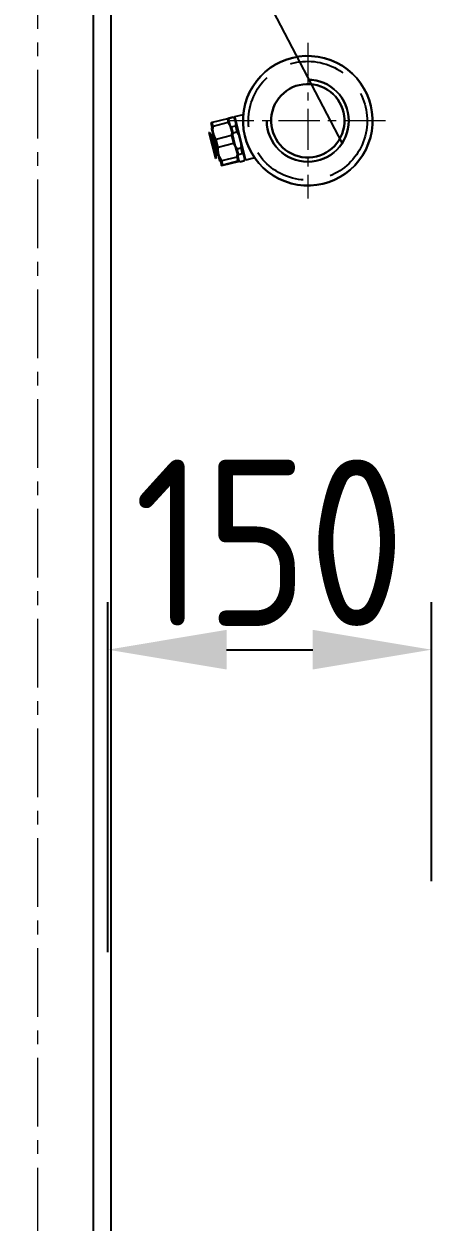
# Model space of a CAD drawing. Header units: millimetres. Extents: x -185079 to -2648, y 85916 to 249201.
# Drawn here: x -53619 to -53430, y 133713 to 134268 of the extents above; entities that cross this region are included whole.
import ezdxf

# ---------------------------------------------------------------- set-up
doc = ezdxf.new("R2010")
doc.units = ezdxf.units.MM
for name, pattern in [('CENTER', [50.800000000000004, 31.75, -6.35, 6.35, -6.35]), ('CENTERX2', [101.60000000000001, 63.5, -12.7, 12.7, -12.7]), ('DASHDOT', [25.4, 12.7, -6.35, 0, -6.35]), ('DASHED', [19.049999999999997, 12.7, -6.35]), ('点画线', [18, 12, -2, 2, -2])]:
    doc.linetypes.add(name, pattern=pattern)
doc.layers.get('0').update_dxf_attribs({"color": 255, "linetype": 'DASHDOT'})
for name, color, linetype, lineweight in [('04细虚线', 6, 'DASHED', 20), ('中心线层', 1, '点画线', 18), ('点画线1', 4, 'CENTERX2', 20)]:
    doc.layers.add(name, color=color, linetype=linetype, lineweight=lineweight)
doc.layers.add('1', color=4, linetype='Continuous')
doc.layers.add('2', color=3, linetype='Continuous')
doc.styles.get("Standard").update_dxf_attribs({"font": 'gbenor.shx', "bigfont": 'gbcbig.shx'})

# ---------------------------------------------------------------- blocks, each defined once
blk = doc.blocks.new('G$C8DD8063A')
at = {"layer": '1', "lineweight": -3, "ltscale": 2}
for centre, radius in [((35.99999999997453, 36.00000000003638), 30), ((35.99999999998181, 36.00000000000728), 17)]:
    blk.add_circle(centre, radius, dxfattribs=at)
at = {"layer": '1', "color": 3, "lineweight": -3, "ltscale": 2}
blk.add_arc((35.99999999998181, 36.00000000000728), 19, 90.0000000000052, 0, dxfattribs=at)
at = {"layer": '点画线1', "color": 1, "ltscale": 0.3}
for p, q in [((35.99999999998181, 72.0000000000291), (35.99999999997453, 2.182787284255028e-11)), ((-2.182787284255028e-11, 36.00000000002183), (71.99999999998181, 36.0000000000291))]:
    blk.add_line(p, q, dxfattribs=at)

msp = doc.modelspace()

# ---------------------------------------------------------------- linework, layer by layer
at = {"color": 4, "linetype": 'Continuous', "lineweight": 25, "extrusion": (-0.004685415688226612, -0.01745240643729066, 0.9998367168639968)}
for p, q in [((-53521.66374944382, 134224.7403568442, 1790.366753013364), (-53517.71206928618, 134225.7298764573, 1790.402543620038)), ((-53532.18478257623, 134221.9671230083, 1790.269042041065), (-53532.71058160415, 134221.761622722, 1790.262990991497)), ((-53532.71058160415, 134221.761622722, 1790.262990991497), (-53531.79561573869, 134218.1098259669, 1790.203535637664)), ((-53532.50707266329, 134219.1390477347, 1790.218166951881), (-53532.18719128165, 134219.6726758514, 1790.228980589588)), ((-53525.12309083288, 134223.7354043982, 1790.333000211149), (-53532.18478257623, 134221.9671230083, 1790.269042041065)), ((-53531.74542181307, 134220.2135535367, 1790.240491959996), (-53532.18478257623, 134221.9671230083, 1790.269042041065)), ((-53531.79561573869, 134218.1098259669, 1790.203535637664), (-53531.74542181307, 134220.2135535367, 1790.240491959996)), ((-53524.68373006974, 134221.9818349266, 1790.30445013008), (-53531.74542181307, 134220.2135535367, 1790.240491959996)), ((-53524.56247574642, 134223.8019474027, 1790.336788880055), (-53525.12309083288, 134223.7354043982, 1790.333000211149)), ((-53525.12309083288, 134223.7354043982, 1790.333000211149), (-53524.68373006974, 134221.9818349266, 1790.30445013008)), ((-53524.68373006974, 134221.9818349266, 1790.30445013008), (-53523.64750988098, 134220.1501506476, 1790.277333526222)), ((-53523.64750988098, 134220.1501506476, 1790.277333526222), (-53524.56247574642, 134223.8019474027, 1790.336788880055)), ((-53524.5445451049, 134223.7303829203, 1790.335623729881), (-53524.25374384884, 134224.21549939, 1790.345454309616)), ((-53524.41457355762, 134223.2116426127, 1790.327178054889), (-53524.19938323143, 134223.9985361855, 1790.341921904896)), ((-53524.25374384884, 134224.21549939, 1790.345454309616), (-53522.46892066095, 134224.6624276534, 1790.361619561395)), ((-53524.19938323143, 134223.9985361855, 1790.341921904896), (-53524.25374384884, 134224.21549939, 1790.345454309616)), ((-53524.19938323143, 134223.9985361855, 1790.341921904896), (-53522.41456004355, 134224.4454644489, 1790.358087156675)), ((-53523.18260965319, 134219.940406157, 1790.275850988872), (-53523.7434294087, 134220.5329830935, 1790.283566468539)), ((-53523.11937183157, 134218.0422547273, 1790.243014612495), (-53523.64750988098, 134220.1501506476, 1790.277333526222)), ((-53523.18260965319, 134219.940406157, 1790.275850988872), (-53521.39778646531, 134220.3873344204, 1790.29201624065)), ((-53522.49419747885, 134217.192826778, 1790.231117309777), (-53523.18260965319, 134219.940406157, 1790.275850988872)), ((-53522.46892066095, 134224.6624276534, 1790.361619561395), (-53521.98371183532, 134224.37162782, 1790.358817352)), ((-53522.46892066095, 134224.6624276534, 1790.361619561395), (-53522.41456004355, 134224.4454644489, 1790.358087156675)), ((-53522.41456004355, 134224.4454644489, 1790.358087156675), (-53521.85374028808, 134223.8528875124, 1790.350371677006)), ((-53521.85374028808, 134223.8528875124, 1790.350371677006), (-53521.98371183532, 134224.37162782, 1790.358817352)), ((-53521.95455069986, 134224.2552403745, 1790.35692243363), (-53521.66374944382, 134224.7403568442, 1790.366753013364)), ((-53521.85374028808, 134223.8528875124, 1790.350371677006), (-53521.78266094979, 134223.5691968233, 1790.345752873872)), ((-53521.78266094979, 134223.5691968233, 1790.345752873872), (-53521.2536754774, 134221.4579186822, 1790.311378893792)), ((-53516.60915263408, 134204.5665329619, 1790.038300496009), (-53521.66374944382, 134224.7403568442, 1790.366753013364)), ((-53521.18259613912, 134221.1742279931, 1790.306760090657), (-53521.39778646531, 134220.3873344204, 1790.29201624065)), ((-53521.39778646531, 134220.3873344204, 1790.29201624065), (-53520.70937429096, 134217.6397550414, 1790.247282561556)), ((-53521.2536754774, 134221.4579186822, 1790.311378893792), (-53521.18259613912, 134221.1742279931, 1790.306760090657)), ((-53520.00588484894, 134216.477757192, 1790.230296269703), (-53521.18259613912, 134221.1742279931, 1790.306760090657)), ((-53533.67035869728, 134217.3634809483, 1790.181722609288), (-53533.32115416053, 134217.4509234346, 1790.18488537594)), ((-53533.67035869728, 134217.3634809483, 1790.181722609288), (-53530.67648212537, 134205.4143698795, 1789.9871776567)), ((-53533.32115416053, 134217.4509234346, 1790.18488537594), (-53530.3272775886, 134205.5018123658, 1789.990340423353)), ((-53532.64153776512, 134216.384207298, 1790.169450377417), (-53531.86552768359, 134216.5785239342, 1790.176478747755)), ((-53532.64153776512, 134216.384207298, 1790.169450377417), (-53530.23088390202, 134206.7628451388, 1790.012803792217)), ((-53532.50707266329, 134219.1390477347, 1790.218166951881), (-53528.81332884078, 134204.3966379745, 1789.978143958429)), ((-53531.26747768929, 134216.0019300465, 1790.169216723938), (-53531.79561573869, 134218.1098259669, 1790.203535637664)), ((-53530.23125750052, 134214.1702457675, 1790.14210012008), (-53531.26747768929, 134216.0019300465, 1790.169216723938)), ((-53531.26747768929, 134216.0019300465, 1790.169216723938), (-53529.33707761292, 134208.2973489239, 1790.043777487447)), ((-53523.16956575715, 134215.9385271575, 1790.206058290163), (-53530.23125750052, 134214.1702457675, 1790.14210012008)), ((-53529.3042917166, 134210.4705551346, 1790.081865000109), (-53530.23125750052, 134214.1702457675, 1790.14210012008)), ((-53523.11937183157, 134218.0422547273, 1790.243014612495), (-53523.16956575715, 134215.9385271575, 1790.206058290163)), ((-53523.16956575715, 134215.9385271575, 1790.206058290163), (-53522.24259997322, 134212.2388365246, 1790.145823170193)), ((-53521.18897175521, 134210.3376736046, 1790.117575376004), (-53523.11937183157, 134218.0422547273, 1790.243014612495)), ((-53522.56671811853, 134215.8365122924, 1790.207102647584), (-53522.49419747885, 134217.192826778, 1790.231117309777)), ((-53522.49419747885, 134217.192826778, 1790.231117309777), (-53520.70937429096, 134217.6397550414, 1790.247282561556)), ((-53520.70937429096, 134217.6397550414, 1790.247282561556), (-53520.00588484894, 134216.477757192, 1790.230296269703)), ((-53520.00588484894, 134216.477757192, 1790.230296269703), (-53519.87612493517, 134215.9598615524, 1790.221864346853)), ((-53519.87612493517, 134215.9598615524, 1790.221864346853), (-53518.91042785702, 134212.1055872134, 1790.159112430478)), ((-53529.33707761292, 134208.2973489239, 1790.043777487447), (-53529.3042917166, 134210.4705551346, 1790.081865000109)), ((-53522.24259997322, 134212.2388365246, 1790.145823170193), (-53529.3042917166, 134210.4705551346, 1790.081865000109)), ((-53522.24259997322, 134212.2388365246, 1790.145823170193), (-53521.18897175521, 134210.3376736046, 1790.117575376004)), ((-53520.63801177077, 134209.7844488248, 1790.110500593659), (-53521.34150121283, 134210.9464466742, 1790.12748688551)), ((-53520.64218543452, 134208.1553490098, 1790.082044679839), (-53521.18897175521, 134210.3376736046, 1790.117575376004)), ((-53520.63801177077, 134209.7844488248, 1790.110500593659), (-53518.8531885829, 134210.2313770882, 1790.126665845438)), ((-53519.99209855596, 134207.2064905959, 1790.068528537449), (-53520.63801177077, 134209.7844488248, 1790.110500593659)), ((-53518.91042785702, 134212.1055872134, 1790.159112430478), (-53518.78066794325, 134211.5876915738, 1790.150680507629)), ((-53518.78066794325, 134211.5876915738, 1790.150680507629), (-53518.8531885829, 134210.2313770882, 1790.126665845438)), ((-53518.8531885829, 134210.2313770882, 1790.126665845438), (-53518.20727536808, 134207.6534188593, 1790.084693789229)), ((-53517.67660064068, 134207.1811562646, 1790.078937162213), (-53518.78066794325, 134211.5876915738, 1790.150680507629)), ((-53530.3272775886, 134205.5018123658, 1789.990340423353), (-53530.67648212537, 134205.4143698795, 1789.9871776567)), ((-53529.4548738205, 134206.957161775, 1790.019832162555), (-53530.23088390202, 134206.7628451388, 1790.012803792217)), ((-53528.79029129225, 134206.1150243291, 1790.008246791282), (-53529.33707761292, 134208.2973489239, 1790.043777487447)), ((-53528.27959913255, 134204.0767581577, 1789.975061528095), (-53528.81332884078, 134204.3966379745, 1789.978143958429)), ((-53527.73666307424, 134204.2138614092, 1789.979998997092), (-53528.79029129225, 134206.1150243291, 1790.008246791282)), ((-53528.79029129225, 134206.1150243291, 1790.008246791282), (-53527.77485708135, 134202.0622399616, 1789.942262908623)), ((-53520.67497133083, 134205.9821427991, 1790.043957167177), (-53527.73666307424, 134204.2138614092, 1789.979998997092)), ((-53527.24905805344, 134202.2677402479, 1789.948313958191), (-53527.73666307424, 134204.2138614092, 1789.979998997092)), ((-53520.18736631008, 134204.0360216378, 1790.012272128275), (-53527.24905805344, 134202.2677402479, 1789.948313958191)), ((-53520.13390198023, 134203.8226356815, 1790.008797965175), (-53527.19559372362, 134202.0543542916, 1789.944839795092)), ((-53520.64218543452, 134208.1553490098, 1790.082044679839), (-53520.67497133083, 134205.9821427991, 1790.043957167177)), ((-53520.67497133083, 134205.9821427991, 1790.043957167177), (-53520.18736631008, 134204.0360216378, 1790.012272128275)), ((-53519.62675122362, 134204.1025646423, 1790.016060797181), (-53520.64218543452, 134208.1553490098, 1790.082044679839)), ((-53520.23743391026, 134206.5399113649, 1790.055743540095), (-53519.99209855596, 134207.2064905959, 1790.068528537449)), ((-53520.18736631008, 134204.0360216378, 1790.012272128275), (-53519.62675122362, 134204.1025646423, 1790.016060797181)), ((-53519.60810295234, 134204.0281359678, 1790.014849014743), (-53520.13390198023, 134203.8226356815, 1790.008797965175)), ((-53519.99209855596, 134207.2064905959, 1790.068528537449), (-53518.20727536808, 134207.6534188593, 1790.084693789229)), ((-53519.15268642613, 134203.8562426712, 1790.013982737355), (-53519.68336115352, 134204.328505266, 1790.01973936437)), ((-53519.60810295234, 134204.0281359678, 1790.014849014743), (-53519.62675122362, 134204.1025646423, 1790.016060797181)), ((-53519.14082476823, 134203.8089006168, 1790.013211955522), (-53519.62603359389, 134204.0997004502, 1790.016014164916)), ((-53519.15268642613, 134203.8562426712, 1790.013982737355), (-53517.36786323821, 134204.3031709346, 1790.030147989135)), ((-53519.14082476823, 134203.8089006168, 1790.013211955522), (-53519.15268642613, 134203.8562426712, 1790.013982737355)), ((-53517.35600158032, 134204.2558288802, 1790.029377207301), (-53519.14082476823, 134203.8089006168, 1790.013211955522)), ((-53518.20727536808, 134207.6534188593, 1790.084693789229), (-53517.67660064068, 134207.1811562646, 1790.078937162213)), ((-53517.67660064068, 134207.1811562646, 1790.078937162213), (-53517.61792006518, 134206.9469513141, 1790.075124042499)), ((-53517.61792006518, 134206.9469513141, 1790.075124042499), (-53517.18120845941, 134205.2039551161, 1790.046746106204)), ((-53517.12252788393, 134204.9697501656, 1790.042932986489), (-53517.36786323821, 134204.3031709346, 1790.030147989135)), ((-53517.36786323821, 134204.3031709346, 1790.030147989135), (-53517.35600158032, 134204.2558288802, 1790.029377207301)), ((-53517.06520032429, 134204.7409453499, 1790.039207787034), (-53517.35600158032, 134204.2558288802, 1790.029377207301)), ((-53517.18120845941, 134205.2039551161, 1790.046746106204), (-53517.12252788393, 134204.9697501656, 1790.042932986489)), ((-53517.06520032429, 134204.7409453499, 1790.039207787034), (-53517.12252788393, 134204.9697501656, 1790.042932986489)), ((-53516.60915263408, 134204.5665329619, 1790.038300496009), (-53517.09436145973, 134204.8573327953, 1790.041102705404)), ((-53527.77485708135, 134202.0622399616, 1789.942262908623), (-53527.24905805344, 134202.2677402479, 1789.948313958191)), ((-53527.75620881007, 134201.9878112871, 1789.941051126185), (-53527.77485708135, 134202.0622399616, 1789.942262908623)), ((-53527.19559372362, 134202.0543542916, 1789.944839795092), (-53527.75620881007, 134201.9878112871, 1789.941051126185))]:
    msp.add_line(p, q, dxfattribs=at)
at = {"color": 4, "linetype": 'Continuous', "lineweight": 25, "extrusion": (-0.02047474515333958, -0.02623368160865063, 0.9994461359974143)}
msp.add_line((-53512.42853519903, 134205.6133795643, 1790.076164601479), (-53516.60915263408, 134204.5665329619, 1790.038300496009), dxfattribs=at)
at = {"color": 4, "linetype": 'Continuous', "lineweight": 25, "extrusion": (-0.004685415688226612, -0.01745240643729066, 0.9998367168639968)}
for centre, start, end in [((-86502.56082266828, 115759.7370667148, -301.6990633404848), 209.0897843537845, 299.0897842912252), ((-86497.34897755987, 115750.3692990741, -301.6990633404855), 119.0897842800909, 209.0897842539743)]:
    msp.add_arc(centre, 0.4000000001608893, start, end, dxfattribs=at)
at = {"layer": '04细虚线', "lineweight": -3, "ltscale": 2, "transparency": 33554687, "extrusion": (-0.004685415688226634, -0.01745240643729067, 0.9998367168639968)}
msp.add_circle((-86460.77821969139, 115777.2148556745, -301.6990633404682), 27.49999999999987, dxfattribs=at)
at = {"layer": '1', "lineweight": -3, "ltscale": 2, "transparency": 33554687, "extrusion": (-0.004685415688226634, -0.01745240643729067, 0.9998367168639968)}
for p, q in [((-53586.98576769961, 132611.0598932379, 1761.893435691568), (-53587.14230508279, 134524.7972003432, 1795.297477863427)), ((-53579.14239292249, 134524.7972003432, 1795.334966898694), (-53578.98585553934, 132611.0598932379, 1761.930924726836))]:
    msp.add_line(p, q, dxfattribs=at)
at = {"layer": '1', "color": 3, "lineweight": -3, "ltscale": 2, "extrusion": (-0.004685415688226648, -0.01745240643729063, 0.9998367168639968), "elevation": 1.311263986281119e-08}
msp.add_lwpolyline([(-89340.74435583597, 116693.2017122206), (-79605.60479144276, 119307.2036772036), (-77739.80294518075, 112358.532017356), (-87474.94250957393, 109744.530052373)], close=True, dxfattribs=at)
at = {"layer": '1', "lineweight": -3, "ltscale": 2, "extrusion": (-0.004685415688226648, -0.01745240643729063, 0.9998367168639968), "elevation": 1.311264075806094e-08}
msp.add_lwpolyline([(-87231.2481748564, 109916.2399077064), (-77857.25883072625, 112433.2686984296), (-79666.37327405855, 119170.8235395233), (-89040.36261818874, 116653.7947488001), (-87231.2481748564, 109916.2399077064)], dxfattribs=at)
at = {"layer": '1', "lineweight": -3, "ltscale": 2, "transparency": 33554687, "extrusion": (-0.004685415688226634, -0.01745240643729067, 0.9998367168639968)}
for centre, radius in [((-86460.77821969139, 115777.2148556745, -301.6990633404678), 29.99999999999986), ((-86460.77821969139, 115777.2148556745, -301.6990633404687), 16.99999999999989)]:
    msp.add_circle(centre, radius, dxfattribs=at)
at = {"layer": '1', "color": 3, "lineweight": -3, "ltscale": 2, "transparency": 33554687, "extrusion": (-0.004685415688226634, -0.01745240643729067, 0.9998367168639968)}
msp.add_arc((-86460.77821969139, 115777.2148556745, -301.6990633404687), 18.99999999999989, 195.0300830919028, 105.0300830916795, dxfattribs=at)
at = {"layer": '2', "extrusion": (-0.004685415688226634, -0.01745240643729067, 0.9998367168639968)}
msp.add_line((-53782.81040535423, 134807.8999367579, 1897.136263395506), (-53472.01202375066, 134212.3268578587, 1790.382749173929), dxfattribs=at)
at = {"layer": '2', "transparency": 33554687, "extrusion": (-0.004685415688226632, -0.01745240643729067, 0.9998367168639968)}
for p, q in [((-53580.5002325591, 133838.0142024492, 2085.088964113265), (-53580.5134862643, 134000.046488817, 2087.917217137825)), ((-53430.53718975587, 133870.8656439456, 2086.365148395088), (-53430.54775632179, 134000.046488817, 2088.619983671518)), ((-53525.5122909092, 133978.0498395235, 2087.791005529458), (-53485.54535317056, 133978.0498395235, 2087.978297828223))]:
    msp.add_line(p, q, dxfattribs=at)
for points in [[(-86436.06115302941, 115545.3211119836), (-86431.30683995316, 115527.6149656416), (-86486.80243551728, 115522.2050995839)], [(-86392.70675530152, 115537.9795522467), (-86397.46106837779, 115555.6856985887), (-86341.9654728137, 115561.0955646465)]]:
    msp.add_solid(points, dxfattribs=at)
at = {"layer": '中心线层', "linetype": 'CENTER', "transparency": 33554687, "extrusion": (-0.004685415688226634, -0.01745240643729067, 0.9998367168639968)}
msp.add_line((-53613.16079682745, 134754.3568918833, 1799.182573823058), (-53612.96748428342, 132391.0273165145, 1757.930955584487), dxfattribs=at)
at = {"layer": '点画线1', "color": 1, "ltscale": 0.3, "transparency": 33554687, "extrusion": (-0.004685415688226634, -0.01745240643729067, 0.9998367168639968)}
for p, q in [((-53487.85701314933, 134258.8103098631, 1791.119877265844), (-53487.85112468442, 134186.8212758118, 1789.863317799489)), ((-53451.8544641956, 134222.8157928375, 1790.66029819137), (-53523.85367363814, 134222.8157928374, 1790.322896873963))]:
    msp.add_line(p, q, dxfattribs=at)

# ---------------------------------------------------------------- block references
at = {"layer": '1', "lineweight": -3, "ltscale": 2, "extrusion": (-0.004685415688226612, -0.01745240643729066, 0.9998367168639968), "xscale": -1, "rotation": 15.03008309191148}
msp.add_blockref('G$C8DD8063A', (-86416.67404483363, 115751.7821648985, -301.6990633404837), dxfattribs=at)

# ---------------------------------------------------------------- texts
at = {"layer": '2', "color": 3, "ltscale": 20, "transparency": 33554687, "extrusion": (-0.004685415688226632, -0.01745240643729067, 0.9998367168639968), "insert": (-53505.53287035952, 134027.5423004338, 2088.748536311959), "char_height": 77, "attachment_point": 5, "text_direction": (0.999989020035304, 2.547961841514734e-14, 0.004686129408433758)}
msp.add_mtext('150', dxfattribs=at)

doc.saveas('drawing.dxf')
